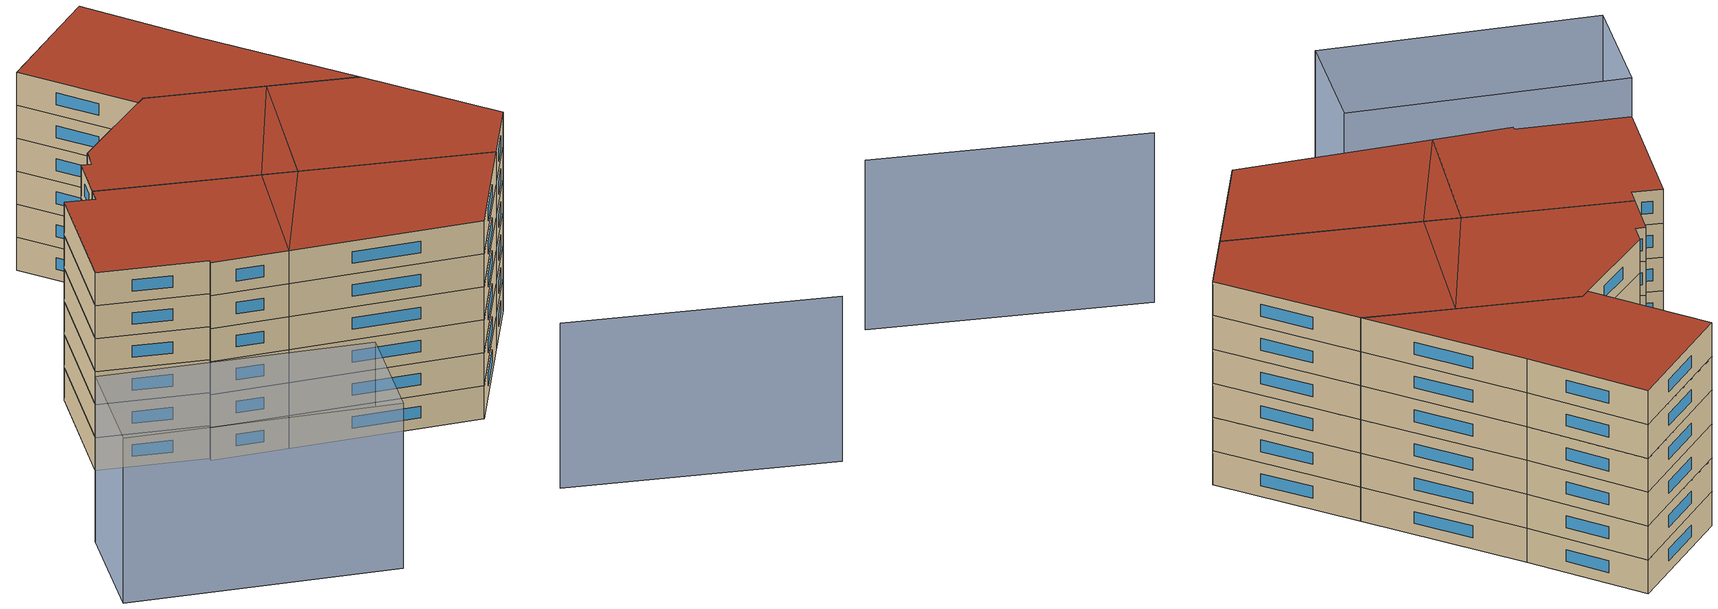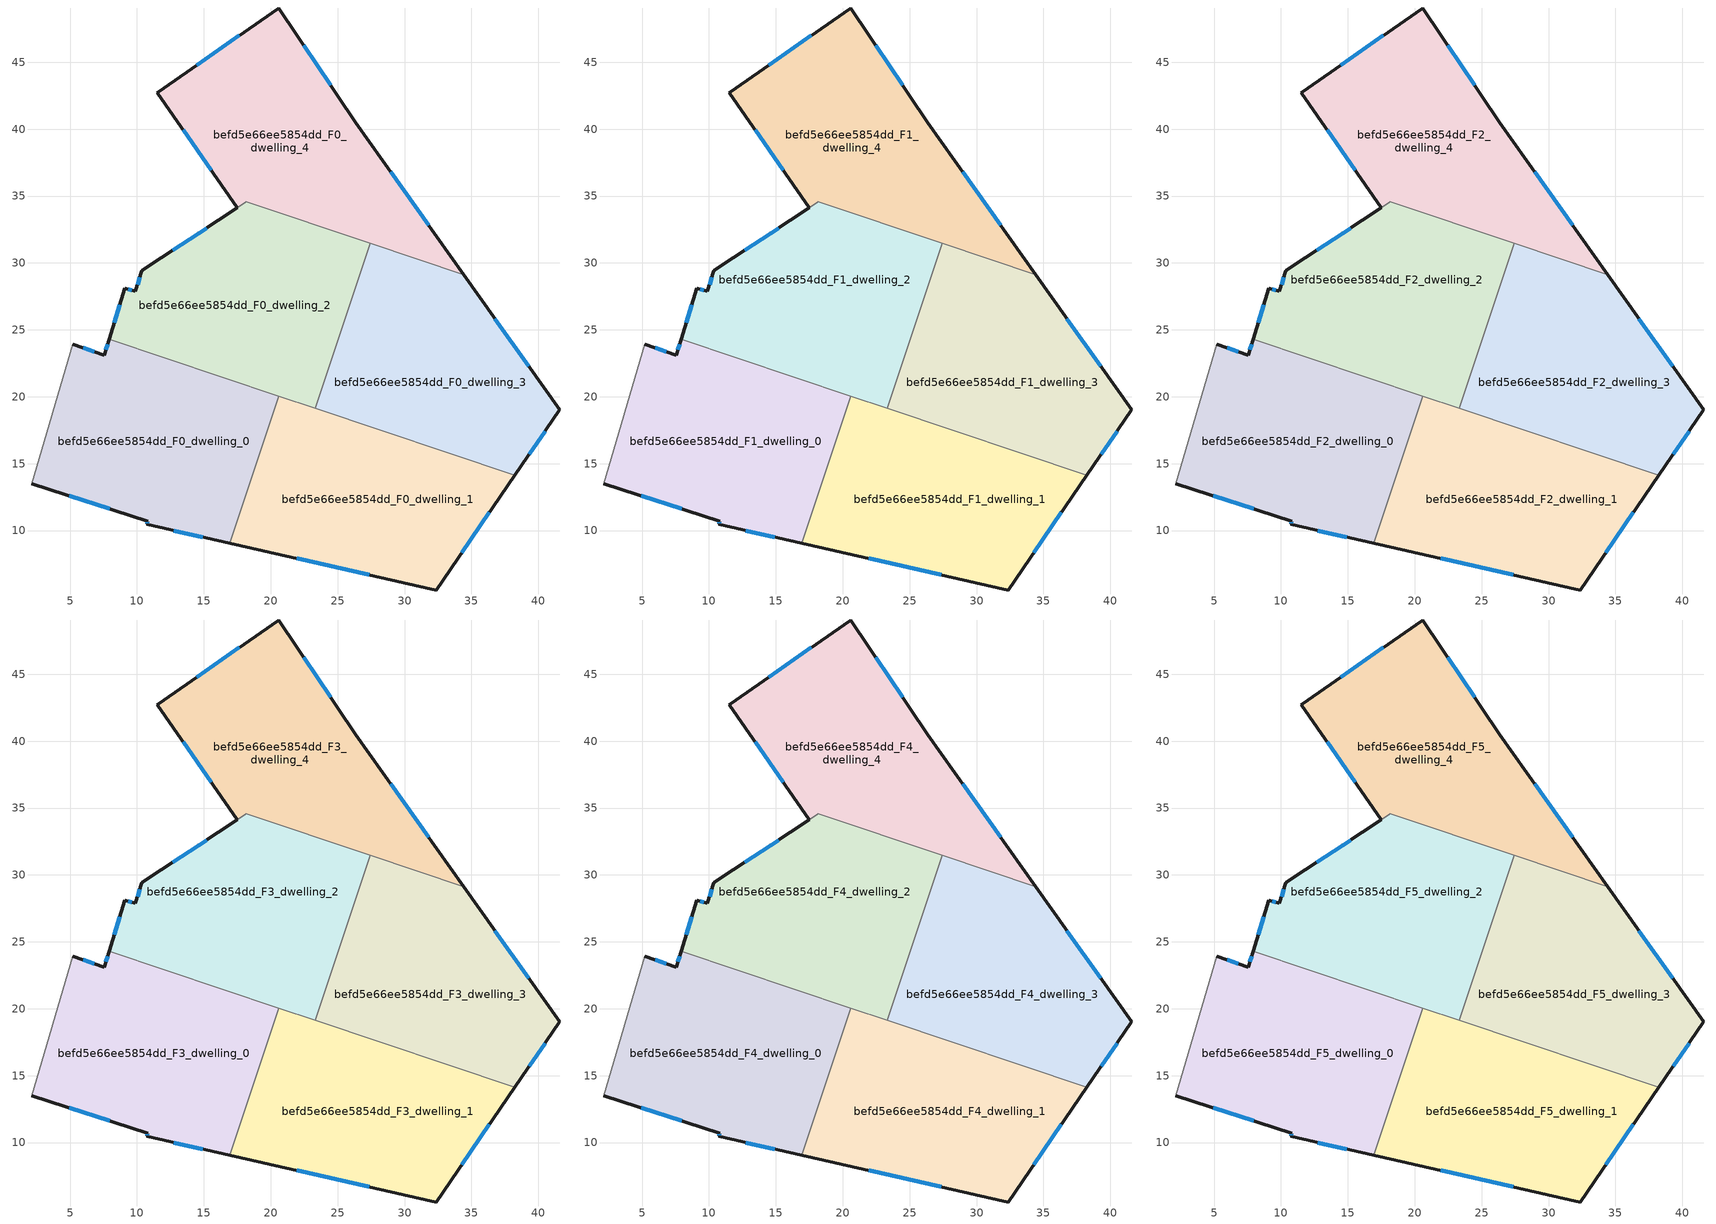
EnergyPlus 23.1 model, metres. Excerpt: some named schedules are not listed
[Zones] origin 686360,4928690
befd5e66ee5854dd_F0_dwelling_0
 floor ground (EU_floor_Construction): 20.6,20.05 16.92,9.06 10.74,10.46 10.79,10.71 2.14,13.5 5.22,23.91 7.56,23.12 7.92,24.3 z0
 wall outside (EU_wall_Construction): 2.14,13.5 10.79,10.71 10.74,10.46 16.92,9.06 / 7.92,24.3 7.56,23.12 5.22,23.91 z0:3
 wall adiabatic (EU_wall_Construction): 5.22,23.91 2.14,13.5 z0:3
 wall to befd5e66ee5854dd_F0_dwelling_2 (EU_wall_Construction): 20.6,20.05 7.92,24.3 z0:3
 wall to befd5e66ee5854dd_F0_dwelling_1 (EU_wall_Construction): 16.92,9.06 20.6,20.05 z0:3
 window (EU_Window_Construction): 12.74,10 14.92,9.51 / 10.77,10.63 10.75,10.54 / 4.94,12.59 7.98,11.61 / 6.8,23.38 5.97,23.65 / 7.8,23.91 7.67,23.5 z0.97:2.03
befd5e66ee5854dd_F0_dwelling_1
 floor ground (EU_floor_Construction): 23.33,19.14 16.92,9.06 20.6,20.05 z0; 38.25,14.14 32.36,5.56 16.92,9.06 23.33,19.14 z0
 wall outside (EU_wall_Construction): 16.92,9.06 32.36,5.56 38.25,14.14 z0:3
 wall to befd5e66ee5854dd_F0_dwelling_3 (EU_wall_Construction): 38.25,14.14 23.33,19.14 z0:3
 wall to befd5e66ee5854dd_F0_dwelling_2 (EU_wall_Construction): 23.33,19.14 20.6,20.05 z0:3
 window (EU_Window_Construction): 21.93,7.92 27.35,6.69 / 34.27,8.34 36.34,11.36 z0.97:2.03
befd5e66ee5854dd_F0_dwelling_2
 floor ground (EU_floor_Construction): 27.45,31.46 23.33,19.14 7.92,24.3 9.09,28.13 9.89,27.88 10.37,29.43 10.38,29.45 18.18,34.56 z0
 wall outside (EU_wall_Construction): 17.51,34.12 10.38,29.45 10.37,29.43 9.89,27.88 9.09,28.13 7.92,24.3 z0:3
 wall to befd5e66ee5854dd_F0_dwelling_3 (EU_wall_Construction): 23.33,19.14 27.45,31.46 z0:3
 wall to befd5e66ee5854dd_F0_dwelling_4 (EU_wall_Construction): 18.17,34.56 17.51,34.12 / 27.45,31.46 18.18,34.56 z0:3
 window (EU_Window_Construction): 8.71,26.89 8.3,25.54 / 9.63,27.96 9.35,28.05 / 10.21,28.93 10.04,28.38 / 15.2,32.61 12.69,30.96 z0.97:2.03
befd5e66ee5854dd_F0_dwelling_3
 floor ground (EU_floor_Construction): 34.42,29.12 41.6,19.02 41.57,18.99 38.25,14.14 23.33,19.14 27.45,31.46 z0
 wall outside (EU_wall_Construction): 38.25,14.14 41.57,18.99 41.6,19.02 34.42,29.12 z0:3
 wall to befd5e66ee5854dd_F0_dwelling_4 (EU_wall_Construction): 34.42,29.12 27.45,31.46 z0:3
 window (EU_Window_Construction): 39.33,15.71 40.5,17.42 / 39.27,22.29 36.75,25.85 z0.97:2.03
befd5e66ee5854dd_F0_dwelling_4
 floor ground (EU_floor_Construction): 26.35,40.5 34.42,29.12 18.17,34.57 17.51,34.13 11.52,42.73 20.61,49.06 z0
 wall outside (EU_wall_Construction): 34.42,29.12 26.35,40.5 20.61,49.06 11.52,42.73 17.51,34.13 z0:3
 window (EU_Window_Construction): 17.66,47.01 14.46,44.78 / 24.49,43.27 22.47,46.28 / 31.8,32.81 28.96,36.81 / 13.46,39.94 15.56,36.92 z0.97:2.03
befd5e66ee5854dd_F1_dwelling_0
 floor to befd5e66ee5854dd_F0_dwelling_0 (EU_floor_Construction): 20.6,20.05 16.92,9.06 10.74,10.46 10.79,10.71 2.14,13.5 5.22,23.91 7.56,23.12 7.92,24.3 z3
 wall outside (EU_wall_Construction): 2.14,13.5 10.79,10.71 10.74,10.46 16.92,9.06 / 7.92,24.3 7.56,23.12 5.22,23.91 z3:6
 wall adiabatic (EU_wall_Construction): 5.22,23.91 2.14,13.5 z3:6
 wall to befd5e66ee5854dd_F1_dwelling_2 (EU_wall_Construction): 20.6,20.05 7.92,24.3 z3:6
 wall to befd5e66ee5854dd_F1_dwelling_1 (EU_wall_Construction): 16.92,9.06 20.6,20.05 z3:6
 window (EU_Window_Construction): 12.74,10 14.92,9.51 / 10.77,10.63 10.75,10.54 / 4.94,12.59 7.98,11.61 / 6.8,23.38 5.97,23.65 / 7.8,23.91 7.67,23.5 z3.97:5.03
befd5e66ee5854dd_F1_dwelling_1
 floor to befd5e66ee5854dd_F0_dwelling_1 (EU_floor_Construction): 38.25,14.14 32.36,5.56 16.92,9.06 23.33,19.14 z3; 23.33,19.14 16.92,9.06 20.6,20.05 z3
 wall outside (EU_wall_Construction): 16.92,9.06 32.36,5.56 38.25,14.14 z3:6
 wall to befd5e66ee5854dd_F1_dwelling_3 (EU_wall_Construction): 38.25,14.14 23.33,19.14 z3:6
 wall to befd5e66ee5854dd_F1_dwelling_2 (EU_wall_Construction): 23.33,19.14 20.6,20.05 z3:6
 window (EU_Window_Construction): 21.93,7.92 27.35,6.69 / 34.27,8.34 36.34,11.36 z3.97:5.03
befd5e66ee5854dd_F1_dwelling_2
 floor to befd5e66ee5854dd_F0_dwelling_2 (EU_floor_Construction): 27.45,31.46 20.6,20.05 7.92,24.3 9.09,28.13 9.89,27.88 10.37,29.43 10.38,29.45 18.18,34.56 z3; 27.45,31.46 23.33,19.14 20.6,20.05 z3
 wall outside (EU_wall_Construction): 17.51,34.12 10.38,29.45 10.37,29.43 9.89,27.88 9.09,28.13 7.92,24.3 z3:6
 wall to befd5e66ee5854dd_F1_dwelling_3 (EU_wall_Construction): 23.33,19.14 27.45,31.46 z3:6
 wall to befd5e66ee5854dd_F1_dwelling_4 (EU_wall_Construction): 18.17,34.56 17.51,34.12 / 27.45,31.46 18.18,34.56 z3:6
 window (EU_Window_Construction): 8.71,26.89 8.3,25.54 / 9.63,27.96 9.35,28.05 / 10.21,28.93 10.04,28.38 / 15.2,32.61 12.69,30.96 z3.97:5.03
befd5e66ee5854dd_F1_dwelling_3
 floor to befd5e66ee5854dd_F0_dwelling_3 (EU_floor_Construction): 34.42,29.12 41.6,19.02 41.57,18.99 38.25,14.14 23.33,19.14 27.45,31.46 z3
 wall outside (EU_wall_Construction): 38.25,14.14 41.57,18.99 41.6,19.02 34.42,29.12 z3:6
 wall to befd5e66ee5854dd_F1_dwelling_4 (EU_wall_Construction): 34.42,29.12 27.45,31.46 z3:6
 window (EU_Window_Construction): 39.33,15.71 40.5,17.42 / 39.27,22.29 36.75,25.85 z3.97:5.03
befd5e66ee5854dd_F1_dwelling_4
 floor to befd5e66ee5854dd_F0_dwelling_4 (EU_floor_Construction): 26.35,40.5 34.42,29.12 18.17,34.57 17.51,34.13 11.52,42.73 20.61,49.06 z3
 wall outside (EU_wall_Construction): 34.42,29.12 26.35,40.5 20.61,49.06 11.52,42.73 17.51,34.13 z3:6
 window (EU_Window_Construction): 17.66,47.01 14.46,44.78 / 24.49,43.27 22.47,46.28 / 31.8,32.81 28.96,36.81 / 13.46,39.94 15.56,36.92 z3.97:5.03
befd5e66ee5854dd_F2_dwelling_0
 floor to befd5e66ee5854dd_F1_dwelling_0 (EU_floor_Construction): 20.6,20.05 16.92,9.06 10.74,10.46 10.79,10.71 2.14,13.5 5.22,23.91 7.56,23.12 7.92,24.3 z6
 wall outside (EU_wall_Construction): 2.14,13.5 10.79,10.71 10.74,10.46 16.92,9.06 / 7.92,24.3 7.56,23.12 5.22,23.91 z6:9
 wall adiabatic (EU_wall_Construction): 5.22,23.91 2.14,13.5 z6:9
 wall to befd5e66ee5854dd_F2_dwelling_2 (EU_wall_Construction): 20.6,20.05 7.92,24.3 z6:9
 wall to befd5e66ee5854dd_F2_dwelling_1 (EU_wall_Construction): 16.92,9.06 20.6,20.05 z6:9
 window (EU_Window_Construction): 12.74,10 14.92,9.51 / 10.77,10.63 10.75,10.54 / 4.94,12.59 7.98,11.61 / 6.8,23.38 5.97,23.65 / 7.8,23.91 7.67,23.5 z6.97:8.03
befd5e66ee5854dd_F2_dwelling_1
 floor to befd5e66ee5854dd_F1_dwelling_1 (EU_floor_Construction): 38.25,14.14 32.36,5.56 16.92,9.06 23.33,19.14 z6; 23.33,19.14 16.92,9.06 20.6,20.05 z6
 wall outside (EU_wall_Construction): 16.92,9.06 32.36,5.56 38.25,14.14 z6:9
 wall to befd5e66ee5854dd_F2_dwelling_3 (EU_wall_Construction): 38.25,14.14 23.33,19.14 z6:9
 wall to befd5e66ee5854dd_F2_dwelling_2 (EU_wall_Construction): 23.33,19.14 20.6,20.05 z6:9
 window (EU_Window_Construction): 21.93,7.92 27.35,6.69 / 34.27,8.34 36.34,11.36 z6.97:8.03
befd5e66ee5854dd_F2_dwelling_2
 floor to befd5e66ee5854dd_F1_dwelling_2 (EU_floor_Construction): 27.45,31.46 20.6,20.05 7.92,24.3 9.09,28.13 9.89,27.88 10.37,29.43 10.38,29.45 18.18,34.56 z6; 27.45,31.46 23.33,19.14 20.6,20.05 z6
 wall outside (EU_wall_Construction): 17.51,34.12 10.38,29.45 10.37,29.43 9.89,27.88 9.09,28.13 7.92,24.3 z6:9
 wall to befd5e66ee5854dd_F2_dwelling_3 (EU_wall_Construction): 23.33,19.14 27.45,31.46 z6:9
 wall to befd5e66ee5854dd_F2_dwelling_4 (EU_wall_Construction): 18.17,34.56 17.51,34.12 / 27.45,31.46 18.18,34.56 z6:9
 window (EU_Window_Construction): 8.71,26.89 8.3,25.54 / 9.63,27.96 9.35,28.05 / 10.21,28.93 10.04,28.38 / 15.2,32.61 12.69,30.96 z6.97:8.03
befd5e66ee5854dd_F2_dwelling_3
 floor to befd5e66ee5854dd_F1_dwelling_3 (EU_floor_Construction): 34.42,29.12 41.6,19.02 41.57,18.99 38.25,14.14 23.33,19.14 27.45,31.46 z6
 wall outside (EU_wall_Construction): 38.25,14.14 41.57,18.99 41.6,19.02 34.42,29.12 z6:9
 wall to befd5e66ee5854dd_F2_dwelling_4 (EU_wall_Construction): 34.42,29.12 27.45,31.46 z6:9
 window (EU_Window_Construction): 39.33,15.71 40.5,17.42 / 39.27,22.29 36.75,25.85 z6.97:8.03
befd5e66ee5854dd_F2_dwelling_4
 floor to befd5e66ee5854dd_F1_dwelling_4 (EU_floor_Construction): 26.35,40.5 34.42,29.12 18.17,34.57 17.51,34.13 11.52,42.73 20.61,49.06 z6
 wall outside (EU_wall_Construction): 34.42,29.12 26.35,40.5 20.61,49.06 11.52,42.73 17.51,34.13 z6:9
 window (EU_Window_Construction): 17.66,47.01 14.46,44.78 / 24.49,43.27 22.47,46.28 / 31.8,32.81 28.96,36.81 / 13.46,39.94 15.56,36.92 z6.97:8.03
befd5e66ee5854dd_F3_dwelling_0
 floor to befd5e66ee5854dd_F2_dwelling_0 (EU_floor_Construction): 20.6,20.05 16.92,9.06 10.74,10.46 10.79,10.71 2.14,13.5 5.22,23.91 7.56,23.12 7.92,24.3 z9
 wall outside (EU_wall_Construction): 2.14,13.5 10.79,10.71 10.74,10.46 16.92,9.06 / 7.92,24.3 7.56,23.12 5.22,23.91 z9:12
 wall adiabatic (EU_wall_Construction): 5.22,23.91 2.14,13.5 z9:12
 wall to befd5e66ee5854dd_F3_dwelling_2 (EU_wall_Construction): 20.6,20.05 7.92,24.3 z9:12
 wall to befd5e66ee5854dd_F3_dwelling_1 (EU_wall_Construction): 16.92,9.06 20.6,20.05 z9:12
 window (EU_Window_Construction): 12.74,10 14.92,9.51 / 10.77,10.63 10.75,10.54 / 4.94,12.59 7.98,11.61 / 6.8,23.38 5.97,23.65 / 7.8,23.91 7.67,23.5 z9.97:11.03
befd5e66ee5854dd_F3_dwelling_1
 floor to befd5e66ee5854dd_F2_dwelling_1 (EU_floor_Construction): 38.25,14.14 32.36,5.56 16.92,9.06 23.33,19.14 z9; 23.33,19.14 16.92,9.06 20.6,20.05 z9
 wall outside (EU_wall_Construction): 16.92,9.06 32.36,5.56 38.25,14.14 z9:12
 wall to befd5e66ee5854dd_F3_dwelling_3 (EU_wall_Construction): 38.25,14.14 23.33,19.14 z9:12
 wall to befd5e66ee5854dd_F3_dwelling_2 (EU_wall_Construction): 23.33,19.14 20.6,20.05 z9:12
 window (EU_Window_Construction): 21.93,7.92 27.35,6.69 / 34.27,8.34 36.34,11.36 z9.97:11.03
befd5e66ee5854dd_F3_dwelling_2
 floor to befd5e66ee5854dd_F2_dwelling_2 (EU_floor_Construction): 27.45,31.46 20.6,20.05 7.92,24.3 9.09,28.13 9.89,27.88 10.37,29.43 10.38,29.45 18.18,34.56 z9; 27.45,31.46 23.33,19.14 20.6,20.05 z9
 wall outside (EU_wall_Construction): 17.51,34.12 10.38,29.45 10.37,29.43 9.89,27.88 9.09,28.13 7.92,24.3 z9:12
 wall to befd5e66ee5854dd_F3_dwelling_3 (EU_wall_Construction): 23.33,19.14 27.45,31.46 z9:12
 wall to befd5e66ee5854dd_F3_dwelling_4 (EU_wall_Construction): 18.17,34.56 17.51,34.12 / 27.45,31.46 18.18,34.56 z9:12
 window (EU_Window_Construction): 8.71,26.89 8.3,25.54 / 9.63,27.96 9.35,28.05 / 10.21,28.93 10.04,28.38 / 15.2,32.61 12.69,30.96 z9.97:11.03
befd5e66ee5854dd_F3_dwelling_3
 floor to befd5e66ee5854dd_F2_dwelling_3 (EU_floor_Construction): 34.42,29.12 41.6,19.02 41.57,18.99 38.25,14.14 23.33,19.14 27.45,31.46 z9
 wall outside (EU_wall_Construction): 38.25,14.14 41.57,18.99 41.6,19.02 34.42,29.12 z9:12
 wall to befd5e66ee5854dd_F3_dwelling_4 (EU_wall_Construction): 34.42,29.12 27.45,31.46 z9:12
 window (EU_Window_Construction): 39.33,15.71 40.5,17.42 / 39.27,22.29 36.75,25.85 z9.97:11.03
befd5e66ee5854dd_F3_dwelling_4
 floor to befd5e66ee5854dd_F2_dwelling_4 (EU_floor_Construction): 26.35,40.5 34.42,29.12 18.17,34.57 17.51,34.13 11.52,42.73 20.61,49.06 z9
 wall outside (EU_wall_Construction): 34.42,29.12 26.35,40.5 20.61,49.06 11.52,42.73 17.51,34.13 z9:12
 window (EU_Window_Construction): 17.66,47.01 14.46,44.78 / 24.49,43.27 22.47,46.28 / 31.8,32.81 28.96,36.81 / 13.46,39.94 15.56,36.92 z9.97:11.03
befd5e66ee5854dd_F4_dwelling_0
 floor to befd5e66ee5854dd_F3_dwelling_0 (EU_floor_Construction): 20.6,20.05 16.92,9.06 10.74,10.46 10.79,10.71 2.14,13.5 5.22,23.91 7.56,23.12 7.92,24.3 z12
 wall outside (EU_wall_Construction): 2.14,13.5 10.79,10.71 10.74,10.46 16.92,9.06 / 7.92,24.3 7.56,23.12 5.22,23.91 z12:15
 wall adiabatic (EU_wall_Construction): 5.22,23.91 2.14,13.5 z12:15
 wall to befd5e66ee5854dd_F4_dwelling_2 (EU_wall_Construction): 20.6,20.05 7.92,24.3 z12:15
 wall to befd5e66ee5854dd_F4_dwelling_1 (EU_wall_Construction): 16.92,9.06 20.6,20.05 z12:15
 window (EU_Window_Construction): 12.74,10 14.92,9.51 / 10.77,10.63 10.75,10.54 / 4.94,12.59 7.98,11.61 / 6.8,23.38 5.97,23.65 / 7.8,23.91 7.67,23.5 z12.97:14.03
befd5e66ee5854dd_F4_dwelling_1
 floor to befd5e66ee5854dd_F3_dwelling_1 (EU_floor_Construction): 38.25,14.14 32.36,5.56 16.92,9.06 23.33,19.14 z12; 23.33,19.14 16.92,9.06 20.6,20.05 z12
 wall outside (EU_wall_Construction): 16.92,9.06 32.36,5.56 38.25,14.14 z12:15
 wall to befd5e66ee5854dd_F4_dwelling_3 (EU_wall_Construction): 38.25,14.14 23.33,19.14 z12:15
 wall to befd5e66ee5854dd_F4_dwelling_2 (EU_wall_Construction): 23.33,19.14 20.6,20.05 z12:15
 window (EU_Window_Construction): 21.93,7.92 27.35,6.69 / 34.27,8.34 36.34,11.36 z12.97:14.03
befd5e66ee5854dd_F4_dwelling_2
 floor to befd5e66ee5854dd_F3_dwelling_2 (EU_floor_Construction): 27.45,31.46 20.6,20.05 7.92,24.3 9.09,28.13 9.89,27.88 10.37,29.43 10.38,29.45 18.18,34.56 z12; 27.45,31.46 23.33,19.14 20.6,20.05 z12
 wall outside (EU_wall_Construction): 17.51,34.12 10.38,29.45 10.37,29.43 9.89,27.88 9.09,28.13 7.92,24.3 z12:15
 wall to befd5e66ee5854dd_F4_dwelling_3 (EU_wall_Construction): 23.33,19.14 27.45,31.46 z12:15
 wall to befd5e66ee5854dd_F4_dwelling_4 (EU_wall_Construction): 18.17,34.56 17.51,34.12 / 27.45,31.46 18.18,34.56 z12:15
 window (EU_Window_Construction): 8.71,26.89 8.3,25.54 / 9.63,27.96 9.35,28.05 / 10.21,28.93 10.04,28.38 / 15.2,32.61 12.69,30.96 z12.97:14.03
befd5e66ee5854dd_F4_dwelling_3
 floor to befd5e66ee5854dd_F3_dwelling_3 (EU_floor_Construction): 34.42,29.12 41.6,19.02 41.57,18.99 38.25,14.14 23.33,19.14 27.45,31.46 z12
 wall outside (EU_wall_Construction): 38.25,14.14 41.57,18.99 41.6,19.02 34.42,29.12 z12:15
 wall to befd5e66ee5854dd_F4_dwelling_4 (EU_wall_Construction): 34.42,29.12 27.45,31.46 z12:15
 window (EU_Window_Construction): 39.33,15.71 40.5,17.42 / 39.27,22.29 36.75,25.85 z12.97:14.03
befd5e66ee5854dd_F4_dwelling_4
 floor to befd5e66ee5854dd_F3_dwelling_4 (EU_floor_Construction): 26.35,40.5 34.42,29.12 18.17,34.57 17.51,34.13 11.52,42.73 20.61,49.06 z12
 wall outside (EU_wall_Construction): 34.42,29.12 26.35,40.5 20.61,49.06 11.52,42.73 17.51,34.13 z12:15
 window (EU_Window_Construction): 17.66,47.01 14.46,44.78 / 24.49,43.27 22.47,46.28 / 31.8,32.81 28.96,36.81 / 13.46,39.94 15.56,36.92 z12.97:14.03
befd5e66ee5854dd_F5_dwelling_0
 floor to befd5e66ee5854dd_F4_dwelling_0 (EU_floor_Construction): 20.6,20.05 16.92,9.06 10.74,10.46 10.79,10.71 2.14,13.5 5.22,23.91 7.56,23.12 7.92,24.3 z15
 wall outside (EU_wall_Construction): 2.14,13.5 10.79,10.71 10.74,10.46 16.92,9.06 / 7.92,24.3 7.56,23.12 5.22,23.91 z15:18
 wall adiabatic (EU_wall_Construction): 5.22,23.91 2.14,13.5 z15:18
 wall to befd5e66ee5854dd_F5_dwelling_2 (EU_wall_Construction): 20.6,20.05 7.92,24.3 z15:18
 wall to befd5e66ee5854dd_F5_dwelling_1 (EU_wall_Construction): 16.92,9.06 20.6,20.05 z15:18
 window (EU_Window_Construction): 12.74,10 14.92,9.51 / 10.77,10.63 10.75,10.54 / 4.94,12.59 7.98,11.61 / 6.8,23.38 5.97,23.65 / 7.8,23.91 7.67,23.5 z15.97:17.03
 roof outside (EU_roof_Construction): 16.92,9.06 20.6,20.05 7.92,24.3 7.56,23.12 5.22,23.91 2.14,13.5 10.79,10.71 10.74,10.46 z18
befd5e66ee5854dd_F5_dwelling_1
 floor to befd5e66ee5854dd_F4_dwelling_1 (EU_floor_Construction): 38.25,14.14 32.36,5.56 16.92,9.06 23.33,19.14 z15; 23.33,19.14 16.92,9.06 20.6,20.05 z15
 wall outside (EU_wall_Construction): 16.92,9.06 32.36,5.56 38.25,14.14 z15:18
 wall to befd5e66ee5854dd_F5_dwelling_3 (EU_wall_Construction): 38.25,14.14 23.33,19.14 z15:18
 wall to befd5e66ee5854dd_F5_dwelling_2 (EU_wall_Construction): 23.33,19.14 20.6,20.05 z15:18
 window (EU_Window_Construction): 21.93,7.92 27.35,6.69 / 34.27,8.34 36.34,11.36 z15.97:17.03
 roof outside (EU_roof_Construction): 16.92,9.06 23.33,19.14 20.6,20.05 z18; 32.36,5.56 38.25,14.14 23.33,19.14 16.92,9.06 z18
befd5e66ee5854dd_F5_dwelling_2
 floor to befd5e66ee5854dd_F4_dwelling_2 (EU_floor_Construction): 27.45,31.46 20.6,20.05 7.92,24.3 9.09,28.13 9.89,27.88 10.37,29.43 10.38,29.45 18.18,34.56 z15; 27.45,31.46 23.33,19.14 20.6,20.05 z15
 wall outside (EU_wall_Construction): 17.51,34.12 10.38,29.45 10.37,29.43 9.89,27.88 9.09,28.13 7.92,24.3 z15:18
 wall to befd5e66ee5854dd_F5_dwelling_3 (EU_wall_Construction): 23.33,19.14 27.45,31.46 z15:18
 wall to befd5e66ee5854dd_F5_dwelling_4 (EU_wall_Construction): 18.17,34.56 17.51,34.12 / 27.45,31.46 18.18,34.56 z15:18
 window (EU_Window_Construction): 8.71,26.89 8.3,25.54 / 9.63,27.96 9.35,28.05 / 10.21,28.93 10.04,28.38 / 15.2,32.61 12.69,30.96 z15.97:17.03
 roof outside (EU_roof_Construction): 20.6,20.05 27.45,31.46 18.18,34.56 10.38,29.45 10.37,29.43 9.89,27.88 9.09,28.13 7.92,24.3 z18; 23.33,19.14 27.45,31.46 20.6,20.05 z18
befd5e66ee5854dd_F5_dwelling_3
 floor to befd5e66ee5854dd_F4_dwelling_3 (EU_floor_Construction): 34.42,29.12 41.6,19.02 41.57,18.99 38.25,14.14 23.33,19.14 27.45,31.46 z15
 wall outside (EU_wall_Construction): 38.25,14.14 41.57,18.99 41.6,19.02 34.42,29.12 z15:18
 wall to befd5e66ee5854dd_F5_dwelling_4 (EU_wall_Construction): 34.42,29.12 27.45,31.46 z15:18
 window (EU_Window_Construction): 39.33,15.71 40.5,17.42 / 39.27,22.29 36.75,25.85 z15.97:17.03
 roof outside (EU_roof_Construction): 38.25,14.14 41.57,18.99 41.6,19.02 34.42,29.12 27.45,31.46 23.33,19.14 z18
befd5e66ee5854dd_F5_dwelling_4
 floor to befd5e66ee5854dd_F4_dwelling_4 (EU_floor_Construction): 26.35,40.5 34.42,29.12 18.17,34.57 17.51,34.13 11.52,42.73 20.61,49.06 z15
 wall outside (EU_wall_Construction): 34.42,29.12 26.35,40.5 20.61,49.06 11.52,42.73 17.51,34.13 z15:18
 window (EU_Window_Construction): 17.66,47.01 14.46,44.78 / 24.49,43.27 22.47,46.28 / 31.8,32.81 28.96,36.81 / 13.46,39.94 15.56,36.92 z15.97:17.03
 roof outside (EU_roof_Construction): 34.42,29.12 26.35,40.5 20.61,49.06 11.52,42.73 17.51,34.13 18.17,34.57 z18
shading: 32.45,-6.44 53.53,-13.62 / 18.48,-1.88 15.91,-10.97 / 15.91,-10.97 -5.64,-4.88 / -5.64,-4.88 -3.07,4.21 / -3.07,4.21 18.48,-1.88 z0:15
[Building]
EU S2 Campaign: North Axis=0; Terrain=City; Solar Distribution=FullExterior
[Site:Location]
Bologna: Latitude=44.5; Longitude=11.25; Time Zone=1; Elevation=37
[SizingPeriod:WeatherFileDays]
AnnualSizingPeriod: Begin Month=1; Begin Day of Month=1; End Month=12; End Day of Month=31; Day of Week for Start Day=Monday; Use Weather File Daylight Saving Period=No; Use Weather File Rain and Snow Indicators=No
[MATERIAL]
EU_InternalMass_Material: Roughness=MediumRough; Thickness=0.1; Conductivity=1; Density=1800; Specific Heat=900; Thermal Absorptance=0.9; Solar Absorptance=0.7; Visible Absorptance=0.7
[MATERIAL:NOMASS] Roughness=MediumRough; Thermal Absorptance=0.9; Solar Absorptance=0.7; Visible Absorptance=0.7
Name | Thermal Resistance
EU_wall_NoMass | 0.779417
EU_roof_NoMass | 0.435466
EU_floor_NoMass | 0.588222
[WINDOWMATERIAL:SIMPLEGLAZINGSYSTEM]
EU_Window_SimpleGlazing: UFactor=5.16242; Solar Heat Gain Coefficient=0.85; Visible Transmittance=0.85
[CONSTRUCTION]
EU_wall_Construction: EU_wall_NoMass
EU_roof_Construction: EU_roof_NoMass
EU_floor_Construction: EU_floor_NoMass
EU_InternalMass_Construction: EU_InternalMass_Material
EU_Window_Construction: EU_Window_SimpleGlazing
[ZONE] Type=1; Multiplier=1; Ceiling Height=autocalculate; Floor Area=autocalculate; Part of Total Floor Area=Yes
Name | Volume
befd5e66ee5854dd_F0_dwelling_0; befd5e66ee5854dd_F1_dwelling_0; befd5e66ee5854dd_F2_dwelling_0; befd5e66ee5854dd_F3_dwelling_0; befd5e66ee5854dd_F4_dwelling_0; befd5e66ee5854dd_F5_dwelling_0 | 553.108
befd5e66ee5854dd_F0_dwelling_1; befd5e66ee5854dd_F1_dwelling_1; befd5e66ee5854dd_F2_dwelling_1; befd5e66ee5854dd_F3_dwelling_1; befd5e66ee5854dd_F4_dwelling_1; befd5e66ee5854dd_F5_dwelling_1 | 553.143
befd5e66ee5854dd_F0_dwelling_2; befd5e66ee5854dd_F1_dwelling_2; befd5e66ee5854dd_F2_dwelling_2; befd5e66ee5854dd_F3_dwelling_2; befd5e66ee5854dd_F4_dwelling_2; befd5e66ee5854dd_F5_dwelling_2 | 551.816
befd5e66ee5854dd_F0_dwelling_3; befd5e66ee5854dd_F1_dwelling_3; befd5e66ee5854dd_F2_dwelling_3; befd5e66ee5854dd_F3_dwelling_3; befd5e66ee5854dd_F4_dwelling_3; befd5e66ee5854dd_F5_dwelling_3 | 553.135
befd5e66ee5854dd_F0_dwelling_4 | 554.365
befd5e66ee5854dd_F1_dwelling_4; befd5e66ee5854dd_F2_dwelling_4; befd5e66ee5854dd_F3_dwelling_4; befd5e66ee5854dd_F4_dwelling_4; befd5e66ee5854dd_F5_dwelling_4 | 554.364
[INTERNALMASS] Construction=EU_InternalMass_Construction
Name | Zone or ZoneList | Surface Area
befd5e66ee5854dd_F0_dwelling_0_EU_InternalMass | befd5e66ee5854dd_F0_dwelling_0 | 184.368
befd5e66ee5854dd_F0_dwelling_1_EU_InternalMass | befd5e66ee5854dd_F0_dwelling_1 | 184.385
befd5e66ee5854dd_F0_dwelling_2_EU_InternalMass | befd5e66ee5854dd_F0_dwelling_2 | 183.959
befd5e66ee5854dd_F0_dwelling_3_EU_InternalMass | befd5e66ee5854dd_F0_dwelling_3 | 184.38
befd5e66ee5854dd_F0_dwelling_4_EU_InternalMass | befd5e66ee5854dd_F0_dwelling_4 | 184.788
befd5e66ee5854dd_F1_dwelling_0_EU_InternalMass | befd5e66ee5854dd_F1_dwelling_0 | 184.368
befd5e66ee5854dd_F1_dwelling_1_EU_InternalMass | befd5e66ee5854dd_F1_dwelling_1 | 184.385
befd5e66ee5854dd_F1_dwelling_2_EU_InternalMass | befd5e66ee5854dd_F1_dwelling_2 | 183.959
befd5e66ee5854dd_F1_dwelling_3_EU_InternalMass | befd5e66ee5854dd_F1_dwelling_3 | 184.38
befd5e66ee5854dd_F1_dwelling_4_EU_InternalMass | befd5e66ee5854dd_F1_dwelling_4 | 184.788
befd5e66ee5854dd_F2_dwelling_0_EU_InternalMass | befd5e66ee5854dd_F2_dwelling_0 | 184.368
befd5e66ee5854dd_F2_dwelling_1_EU_InternalMass | befd5e66ee5854dd_F2_dwelling_1 | 184.385
befd5e66ee5854dd_F2_dwelling_2_EU_InternalMass | befd5e66ee5854dd_F2_dwelling_2 | 183.959
befd5e66ee5854dd_F2_dwelling_3_EU_InternalMass | befd5e66ee5854dd_F2_dwelling_3 | 184.38
befd5e66ee5854dd_F2_dwelling_4_EU_InternalMass | befd5e66ee5854dd_F2_dwelling_4 | 184.788
befd5e66ee5854dd_F3_dwelling_0_EU_InternalMass | befd5e66ee5854dd_F3_dwelling_0 | 184.368
befd5e66ee5854dd_F3_dwelling_1_EU_InternalMass | befd5e66ee5854dd_F3_dwelling_1 | 184.385
befd5e66ee5854dd_F3_dwelling_2_EU_InternalMass | befd5e66ee5854dd_F3_dwelling_2 | 183.959
befd5e66ee5854dd_F3_dwelling_3_EU_InternalMass | befd5e66ee5854dd_F3_dwelling_3 | 184.38
befd5e66ee5854dd_F3_dwelling_4_EU_InternalMass | befd5e66ee5854dd_F3_dwelling_4 | 184.788
befd5e66ee5854dd_F4_dwelling_0_EU_InternalMass | befd5e66ee5854dd_F4_dwelling_0 | 184.368
befd5e66ee5854dd_F4_dwelling_1_EU_InternalMass | befd5e66ee5854dd_F4_dwelling_1 | 184.385
befd5e66ee5854dd_F4_dwelling_2_EU_InternalMass | befd5e66ee5854dd_F4_dwelling_2 | 183.959
befd5e66ee5854dd_F4_dwelling_3_EU_InternalMass | befd5e66ee5854dd_F4_dwelling_3 | 184.38
befd5e66ee5854dd_F4_dwelling_4_EU_InternalMass | befd5e66ee5854dd_F4_dwelling_4 | 184.788
befd5e66ee5854dd_F5_dwelling_0_EU_InternalMass | befd5e66ee5854dd_F5_dwelling_0 | 184.368
befd5e66ee5854dd_F5_dwelling_1_EU_InternalMass | befd5e66ee5854dd_F5_dwelling_1 | 184.385
befd5e66ee5854dd_F5_dwelling_2_EU_InternalMass | befd5e66ee5854dd_F5_dwelling_2 | 183.959
befd5e66ee5854dd_F5_dwelling_3_EU_InternalMass | befd5e66ee5854dd_F5_dwelling_3 | 184.38
befd5e66ee5854dd_F5_dwelling_4_EU_InternalMass | befd5e66ee5854dd_F5_dwelling_4 | 184.788
[OTHEREQUIPMENT] Fuel Type=Electricity; Design Level Calculation Method=Watts/Area; Power per Zone Floor Area=1; Fraction Latent=0; Fraction Radiant=0; Fraction Lost=0; Carbon Dioxide Generation Rate=0; EndUse Subcategory=EU_Step8_InternalGains
Name | Zone or ZoneList or Space or SpaceList | Schedule
EU_Step8_InternalGain_befd5e66ee5854dd_F0_dwelling_0_f000 | befd5e66ee5854dd_F0_dwelling_0 | EU_Step8_GainSchedule_befd5e66ee5854dd_F0_dwelling_0_f000
EU_Step8_InternalGain_befd5e66ee5854dd_F0_dwelling_1_f000 | befd5e66ee5854dd_F0_dwelling_1 | EU_Step8_GainSchedule_befd5e66ee5854dd_F0_dwelling_1_f000
EU_Step8_InternalGain_befd5e66ee5854dd_F0_dwelling_2_f000 | befd5e66ee5854dd_F0_dwelling_2 | EU_Step8_GainSchedule_befd5e66ee5854dd_F0_dwelling_2_f000
EU_Step8_InternalGain_befd5e66ee5854dd_F0_dwelling_3_f000 | befd5e66ee5854dd_F0_dwelling_3 | EU_Step8_GainSchedule_befd5e66ee5854dd_F0_dwelling_3_f000
EU_Step8_InternalGain_befd5e66ee5854dd_F0_dwelling_4_f000 | befd5e66ee5854dd_F0_dwelling_4 | EU_Step8_GainSchedule_befd5e66ee5854dd_F0_dwelling_4_f000
EU_Step8_InternalGain_befd5e66ee5854dd_F1_dwelling_0_f000 | befd5e66ee5854dd_F1_dwelling_0 | EU_Step8_GainSchedule_befd5e66ee5854dd_F1_dwelling_0_f000
EU_Step8_InternalGain_befd5e66ee5854dd_F1_dwelling_1_f000 | befd5e66ee5854dd_F1_dwelling_1 | EU_Step8_GainSchedule_befd5e66ee5854dd_F1_dwelling_1_f000
EU_Step8_InternalGain_befd5e66ee5854dd_F1_dwelling_2_f000 | befd5e66ee5854dd_F1_dwelling_2 | EU_Step8_GainSchedule_befd5e66ee5854dd_F1_dwelling_2_f000
EU_Step8_InternalGain_befd5e66ee5854dd_F1_dwelling_3_f000 | befd5e66ee5854dd_F1_dwelling_3 | EU_Step8_GainSchedule_befd5e66ee5854dd_F1_dwelling_3_f000
EU_Step8_InternalGain_befd5e66ee5854dd_F1_dwelling_4_f000 | befd5e66ee5854dd_F1_dwelling_4 | EU_Step8_GainSchedule_befd5e66ee5854dd_F1_dwelling_4_f000
EU_Step8_InternalGain_befd5e66ee5854dd_F2_dwelling_0_f000 | befd5e66ee5854dd_F2_dwelling_0 | EU_Step8_GainSchedule_befd5e66ee5854dd_F2_dwelling_0_f000
EU_Step8_InternalGain_befd5e66ee5854dd_F2_dwelling_1_f000 | befd5e66ee5854dd_F2_dwelling_1 | EU_Step8_GainSchedule_befd5e66ee5854dd_F2_dwelling_1_f000
EU_Step8_InternalGain_befd5e66ee5854dd_F2_dwelling_2_f000 | befd5e66ee5854dd_F2_dwelling_2 | EU_Step8_GainSchedule_befd5e66ee5854dd_F2_dwelling_2_f000
EU_Step8_InternalGain_befd5e66ee5854dd_F2_dwelling_3_f000 | befd5e66ee5854dd_F2_dwelling_3 | EU_Step8_GainSchedule_befd5e66ee5854dd_F2_dwelling_3_f000
EU_Step8_InternalGain_befd5e66ee5854dd_F2_dwelling_4_f000 | befd5e66ee5854dd_F2_dwelling_4 | EU_Step8_GainSchedule_befd5e66ee5854dd_F2_dwelling_4_f000
EU_Step8_InternalGain_befd5e66ee5854dd_F3_dwelling_0_f000 | befd5e66ee5854dd_F3_dwelling_0 | EU_Step8_GainSchedule_befd5e66ee5854dd_F3_dwelling_0_f000
EU_Step8_InternalGain_befd5e66ee5854dd_F3_dwelling_1_f000 | befd5e66ee5854dd_F3_dwelling_1 | EU_Step8_GainSchedule_befd5e66ee5854dd_F3_dwelling_1_f000
EU_Step8_InternalGain_befd5e66ee5854dd_F3_dwelling_2_f000 | befd5e66ee5854dd_F3_dwelling_2 | EU_Step8_GainSchedule_befd5e66ee5854dd_F3_dwelling_2_f000
EU_Step8_InternalGain_befd5e66ee5854dd_F3_dwelling_3_f000 | befd5e66ee5854dd_F3_dwelling_3 | EU_Step8_GainSchedule_befd5e66ee5854dd_F3_dwelling_3_f000
EU_Step8_InternalGain_befd5e66ee5854dd_F3_dwelling_4_f000 | befd5e66ee5854dd_F3_dwelling_4 | EU_Step8_GainSchedule_befd5e66ee5854dd_F3_dwelling_4_f000
EU_Step8_InternalGain_befd5e66ee5854dd_F4_dwelling_0_f000 | befd5e66ee5854dd_F4_dwelling_0 | EU_Step8_GainSchedule_befd5e66ee5854dd_F4_dwelling_0_f000
EU_Step8_InternalGain_befd5e66ee5854dd_F4_dwelling_1_f000 | befd5e66ee5854dd_F4_dwelling_1 | EU_Step8_GainSchedule_befd5e66ee5854dd_F4_dwelling_1_f000
EU_Step8_InternalGain_befd5e66ee5854dd_F4_dwelling_2_f000 | befd5e66ee5854dd_F4_dwelling_2 | EU_Step8_GainSchedule_befd5e66ee5854dd_F4_dwelling_2_f000
EU_Step8_InternalGain_befd5e66ee5854dd_F4_dwelling_3_f000 | befd5e66ee5854dd_F4_dwelling_3 | EU_Step8_GainSchedule_befd5e66ee5854dd_F4_dwelling_3_f000
EU_Step8_InternalGain_befd5e66ee5854dd_F4_dwelling_4_f000 | befd5e66ee5854dd_F4_dwelling_4 | EU_Step8_GainSchedule_befd5e66ee5854dd_F4_dwelling_4_f000
EU_Step8_InternalGain_befd5e66ee5854dd_F5_dwelling_0_f000 | befd5e66ee5854dd_F5_dwelling_0 | EU_Step8_GainSchedule_befd5e66ee5854dd_F5_dwelling_0_f000
EU_Step8_InternalGain_befd5e66ee5854dd_F5_dwelling_1_f000 | befd5e66ee5854dd_F5_dwelling_1 | EU_Step8_GainSchedule_befd5e66ee5854dd_F5_dwelling_1_f000
EU_Step8_InternalGain_befd5e66ee5854dd_F5_dwelling_2_f000 | befd5e66ee5854dd_F5_dwelling_2 | EU_Step8_GainSchedule_befd5e66ee5854dd_F5_dwelling_2_f000
EU_Step8_InternalGain_befd5e66ee5854dd_F5_dwelling_3_f000 | befd5e66ee5854dd_F5_dwelling_3 | EU_Step8_GainSchedule_befd5e66ee5854dd_F5_dwelling_3_f000
EU_Step8_InternalGain_befd5e66ee5854dd_F5_dwelling_4_f000 | befd5e66ee5854dd_F5_dwelling_4 | EU_Step8_GainSchedule_befd5e66ee5854dd_F5_dwelling_4_f000
[ZONEVENTILATION:DESIGNFLOWRATE] Schedule=EU_AlwaysOn; Design Flow Rate Calculation Method=AirChanges/Hour; Air Changes per Hour=0.712058; Ventilation Type=Natural; Fan Pressure Rise=0; Fan Total Efficiency=1; Constant Term Coefficient=1; Temperature Term Coefficient=0; Velocity Term Coefficient=0; Velocity Squared Term Coefficient=0; Minimum Indoor Temperature=-100; Maximum Indoor Temperature=100; Delta Temperature=-100; Minimum Outdoor Temperature=-100; Maximum Outdoor Temperature=100; Maximum Wind Speed=40
Name | Zone or ZoneList or Space or SpaceList
EU_ConstantAir_befd5e66ee5854dd_F0_dwelling_0 | befd5e66ee5854dd_F0_dwelling_0
EU_ConstantAir_befd5e66ee5854dd_F0_dwelling_1 | befd5e66ee5854dd_F0_dwelling_1
EU_ConstantAir_befd5e66ee5854dd_F0_dwelling_2 | befd5e66ee5854dd_F0_dwelling_2
EU_ConstantAir_befd5e66ee5854dd_F0_dwelling_3 | befd5e66ee5854dd_F0_dwelling_3
EU_ConstantAir_befd5e66ee5854dd_F0_dwelling_4 | befd5e66ee5854dd_F0_dwelling_4
EU_ConstantAir_befd5e66ee5854dd_F1_dwelling_0 | befd5e66ee5854dd_F1_dwelling_0
EU_ConstantAir_befd5e66ee5854dd_F1_dwelling_1 | befd5e66ee5854dd_F1_dwelling_1
EU_ConstantAir_befd5e66ee5854dd_F1_dwelling_2 | befd5e66ee5854dd_F1_dwelling_2
EU_ConstantAir_befd5e66ee5854dd_F1_dwelling_3 | befd5e66ee5854dd_F1_dwelling_3
EU_ConstantAir_befd5e66ee5854dd_F1_dwelling_4 | befd5e66ee5854dd_F1_dwelling_4
EU_ConstantAir_befd5e66ee5854dd_F2_dwelling_0 | befd5e66ee5854dd_F2_dwelling_0
EU_ConstantAir_befd5e66ee5854dd_F2_dwelling_1 | befd5e66ee5854dd_F2_dwelling_1
EU_ConstantAir_befd5e66ee5854dd_F2_dwelling_2 | befd5e66ee5854dd_F2_dwelling_2
EU_ConstantAir_befd5e66ee5854dd_F2_dwelling_3 | befd5e66ee5854dd_F2_dwelling_3
EU_ConstantAir_befd5e66ee5854dd_F2_dwelling_4 | befd5e66ee5854dd_F2_dwelling_4
EU_ConstantAir_befd5e66ee5854dd_F3_dwelling_0 | befd5e66ee5854dd_F3_dwelling_0
EU_ConstantAir_befd5e66ee5854dd_F3_dwelling_1 | befd5e66ee5854dd_F3_dwelling_1
EU_ConstantAir_befd5e66ee5854dd_F3_dwelling_2 | befd5e66ee5854dd_F3_dwelling_2
EU_ConstantAir_befd5e66ee5854dd_F3_dwelling_3 | befd5e66ee5854dd_F3_dwelling_3
EU_ConstantAir_befd5e66ee5854dd_F3_dwelling_4 | befd5e66ee5854dd_F3_dwelling_4
EU_ConstantAir_befd5e66ee5854dd_F4_dwelling_0 | befd5e66ee5854dd_F4_dwelling_0
EU_ConstantAir_befd5e66ee5854dd_F4_dwelling_1 | befd5e66ee5854dd_F4_dwelling_1
EU_ConstantAir_befd5e66ee5854dd_F4_dwelling_2 | befd5e66ee5854dd_F4_dwelling_2
EU_ConstantAir_befd5e66ee5854dd_F4_dwelling_3 | befd5e66ee5854dd_F4_dwelling_3
EU_ConstantAir_befd5e66ee5854dd_F4_dwelling_4 | befd5e66ee5854dd_F4_dwelling_4
EU_ConstantAir_befd5e66ee5854dd_F5_dwelling_0 | befd5e66ee5854dd_F5_dwelling_0
EU_ConstantAir_befd5e66ee5854dd_F5_dwelling_1 | befd5e66ee5854dd_F5_dwelling_1
EU_ConstantAir_befd5e66ee5854dd_F5_dwelling_2 | befd5e66ee5854dd_F5_dwelling_2
EU_ConstantAir_befd5e66ee5854dd_F5_dwelling_3 | befd5e66ee5854dd_F5_dwelling_3
EU_ConstantAir_befd5e66ee5854dd_F5_dwelling_4 | befd5e66ee5854dd_F5_dwelling_4
[HVACTEMPLATE:THERMOSTAT] Constant Heating Setpoint=20; Constant Cooling Setpoint=50
EU_HeatOnly_befd5e66ee5854dd_F0_dwelling_0; EU_HeatOnly_befd5e66ee5854dd_F0_dwelling_1; EU_HeatOnly_befd5e66ee5854dd_F0_dwelling_2; EU_HeatOnly_befd5e66ee5854dd_F0_dwelling_3; EU_HeatOnly_befd5e66ee5854dd_F0_dwelling_4; EU_HeatOnly_befd5e66ee5854dd_F1_dwelling_0; EU_HeatOnly_befd5e66ee5854dd_F1_dwelling_1; EU_HeatOnly_befd5e66ee5854dd_F1_dwelling_2; EU_HeatOnly_befd5e66ee5854dd_F1_dwelling_3; EU_HeatOnly_befd5e66ee5854dd_F1_dwelling_4; EU_HeatOnly_befd5e66ee5854dd_F2_dwelling_0; EU_HeatOnly_befd5e66ee5854dd_F2_dwelling_1; EU_HeatOnly_befd5e66ee5854dd_F2_dwelling_2; EU_HeatOnly_befd5e66ee5854dd_F2_dwelling_3; EU_HeatOnly_befd5e66ee5854dd_F2_dwelling_4; EU_HeatOnly_befd5e66ee5854dd_F3_dwelling_0; EU_HeatOnly_befd5e66ee5854dd_F3_dwelling_1; EU_HeatOnly_befd5e66ee5854dd_F3_dwelling_2; EU_HeatOnly_befd5e66ee5854dd_F3_dwelling_3; EU_HeatOnly_befd5e66ee5854dd_F3_dwelling_4; EU_HeatOnly_befd5e66ee5854dd_F4_dwelling_0; EU_HeatOnly_befd5e66ee5854dd_F4_dwelling_1; EU_HeatOnly_befd5e66ee5854dd_F4_dwelling_2; EU_HeatOnly_befd5e66ee5854dd_F4_dwelling_3; EU_HeatOnly_befd5e66ee5854dd_F4_dwelling_4; EU_HeatOnly_befd5e66ee5854dd_F5_dwelling_0; EU_HeatOnly_befd5e66ee5854dd_F5_dwelling_1; EU_HeatOnly_befd5e66ee5854dd_F5_dwelling_2; EU_HeatOnly_befd5e66ee5854dd_F5_dwelling_3; EU_HeatOnly_befd5e66ee5854dd_F5_dwelling_4
[HVACTEMPLATE:ZONE:IDEALLOADSAIRSYSTEM] System Availability Schedule=EU_AlwaysOn; Maximum Heating Supply Air Temperature=50; Minimum Cooling Supply Air Temperature=13; Maximum Heating Supply Air Humidity Ratio=0.0156; Minimum Cooling Supply Air Humidity Ratio=0.0077; Heating Limit=NoLimit; Cooling Limit=NoLimit; Heating Availability Schedule=EU_AlwaysOn; Cooling Availability Schedule=EU_CoolingOff; Dehumidification Control Type=ConstantSensibleHeatRatio; Cooling Sensible Heat Ratio=0.7; Dehumidification Setpoint=60; Humidification Control Type=None; Humidification Setpoint=30; Outdoor Air Method=None; Outdoor Air Flow Rate per Person=0.00944; Outdoor Air Flow Rate per Zone Floor Area=0; Outdoor Air Flow Rate per Zone=0; Demand Controlled Ventilation Type=None; Outdoor Air Economizer Type=NoEconomizer; Heat Recovery Type=None; Sensible Heat Recovery Effectiveness=0.7; Latent Heat Recovery Effectiveness=0.65
Name | Template Thermostat
befd5e66ee5854dd_F0_dwelling_0 | EU_HeatOnly_befd5e66ee5854dd_F0_dwelling_0
befd5e66ee5854dd_F0_dwelling_1 | EU_HeatOnly_befd5e66ee5854dd_F0_dwelling_1
befd5e66ee5854dd_F0_dwelling_2 | EU_HeatOnly_befd5e66ee5854dd_F0_dwelling_2
befd5e66ee5854dd_F0_dwelling_3 | EU_HeatOnly_befd5e66ee5854dd_F0_dwelling_3
befd5e66ee5854dd_F0_dwelling_4 | EU_HeatOnly_befd5e66ee5854dd_F0_dwelling_4
befd5e66ee5854dd_F1_dwelling_0 | EU_HeatOnly_befd5e66ee5854dd_F1_dwelling_0
befd5e66ee5854dd_F1_dwelling_1 | EU_HeatOnly_befd5e66ee5854dd_F1_dwelling_1
befd5e66ee5854dd_F1_dwelling_2 | EU_HeatOnly_befd5e66ee5854dd_F1_dwelling_2
befd5e66ee5854dd_F1_dwelling_3 | EU_HeatOnly_befd5e66ee5854dd_F1_dwelling_3
befd5e66ee5854dd_F1_dwelling_4 | EU_HeatOnly_befd5e66ee5854dd_F1_dwelling_4
befd5e66ee5854dd_F2_dwelling_0 | EU_HeatOnly_befd5e66ee5854dd_F2_dwelling_0
befd5e66ee5854dd_F2_dwelling_1 | EU_HeatOnly_befd5e66ee5854dd_F2_dwelling_1
befd5e66ee5854dd_F2_dwelling_2 | EU_HeatOnly_befd5e66ee5854dd_F2_dwelling_2
befd5e66ee5854dd_F2_dwelling_3 | EU_HeatOnly_befd5e66ee5854dd_F2_dwelling_3
befd5e66ee5854dd_F2_dwelling_4 | EU_HeatOnly_befd5e66ee5854dd_F2_dwelling_4
befd5e66ee5854dd_F3_dwelling_0 | EU_HeatOnly_befd5e66ee5854dd_F3_dwelling_0
befd5e66ee5854dd_F3_dwelling_1 | EU_HeatOnly_befd5e66ee5854dd_F3_dwelling_1
befd5e66ee5854dd_F3_dwelling_2 | EU_HeatOnly_befd5e66ee5854dd_F3_dwelling_2
befd5e66ee5854dd_F3_dwelling_3 | EU_HeatOnly_befd5e66ee5854dd_F3_dwelling_3
befd5e66ee5854dd_F3_dwelling_4 | EU_HeatOnly_befd5e66ee5854dd_F3_dwelling_4
befd5e66ee5854dd_F4_dwelling_0 | EU_HeatOnly_befd5e66ee5854dd_F4_dwelling_0
befd5e66ee5854dd_F4_dwelling_1 | EU_HeatOnly_befd5e66ee5854dd_F4_dwelling_1
befd5e66ee5854dd_F4_dwelling_2 | EU_HeatOnly_befd5e66ee5854dd_F4_dwelling_2
befd5e66ee5854dd_F4_dwelling_3 | EU_HeatOnly_befd5e66ee5854dd_F4_dwelling_3
befd5e66ee5854dd_F4_dwelling_4 | EU_HeatOnly_befd5e66ee5854dd_F4_dwelling_4
befd5e66ee5854dd_F5_dwelling_0 | EU_HeatOnly_befd5e66ee5854dd_F5_dwelling_0
befd5e66ee5854dd_F5_dwelling_1 | EU_HeatOnly_befd5e66ee5854dd_F5_dwelling_1
befd5e66ee5854dd_F5_dwelling_2 | EU_HeatOnly_befd5e66ee5854dd_F5_dwelling_2
befd5e66ee5854dd_F5_dwelling_3 | EU_HeatOnly_befd5e66ee5854dd_F5_dwelling_3
befd5e66ee5854dd_F5_dwelling_4 | EU_HeatOnly_befd5e66ee5854dd_F5_dwelling_4
[SIZING:ZONE] Zone Cooling Design Supply Air Temperature Input Method=SupplyAirTemperature; Zone Cooling Design Supply Air Temperature=13; Zone Heating Design Supply Air Temperature Input Method=SupplyAirTemperature; Zone Heating Design Supply Air Temperature=50; Zone Cooling Design Supply Air Humidity Ratio=0.008; Zone Heating Design Supply Air Humidity Ratio=0.008; Cooling Design Air Flow Method=DesignDay; Cooling Design Air Flow Rate=0; Cooling Minimum Air Flow per Zone Floor Area=0.000762; Cooling Minimum Air Flow=0; Cooling Minimum Air Flow Fraction=0.2; Heating Design Air Flow Method=DesignDay; Heating Design Air Flow Rate=0; Heating Maximum Air Flow per Zone Floor Area=0.002032; Heating Maximum Air Flow=0.141576; Heating Maximum Air Flow Fraction=0.3; Account for Dedicated Outdoor Air System=No; Dedicated Outdoor Air System Control Strategy=NeutralSupplyAir; Dedicated Outdoor Air Low Setpoint Temperature for Design=autosize; Dedicated Outdoor Air High Setpoint Temperature for Design=autosize; Zone Load Sizing Method=Sensible Load Only No Latent Load; Zone Latent Cooling Design Supply Air Humidity Ratio Input Method=HumidityRatioDifference; Zone Cooling Design Supply Air Humidity Ratio Difference=0.005; Zone Latent Heating Design Supply Air Humidity Ratio Input Method=HumidityRatioDifference; Zone Humidification Design Supply Air Humidity Ratio Difference=0.005
befd5e66ee5854dd_F0_dwelling_0; befd5e66ee5854dd_F0_dwelling_1; befd5e66ee5854dd_F0_dwelling_2; befd5e66ee5854dd_F0_dwelling_3; befd5e66ee5854dd_F0_dwelling_4; befd5e66ee5854dd_F1_dwelling_0; befd5e66ee5854dd_F1_dwelling_1; befd5e66ee5854dd_F1_dwelling_2; befd5e66ee5854dd_F1_dwelling_3; befd5e66ee5854dd_F1_dwelling_4; befd5e66ee5854dd_F2_dwelling_0; befd5e66ee5854dd_F2_dwelling_1; befd5e66ee5854dd_F2_dwelling_2; befd5e66ee5854dd_F2_dwelling_3; befd5e66ee5854dd_F2_dwelling_4; befd5e66ee5854dd_F3_dwelling_0; befd5e66ee5854dd_F3_dwelling_1; befd5e66ee5854dd_F3_dwelling_2; befd5e66ee5854dd_F3_dwelling_3; befd5e66ee5854dd_F3_dwelling_4; befd5e66ee5854dd_F4_dwelling_0; befd5e66ee5854dd_F4_dwelling_1; befd5e66ee5854dd_F4_dwelling_2; befd5e66ee5854dd_F4_dwelling_3; befd5e66ee5854dd_F4_dwelling_4; befd5e66ee5854dd_F5_dwelling_0; befd5e66ee5854dd_F5_dwelling_1; befd5e66ee5854dd_F5_dwelling_2; befd5e66ee5854dd_F5_dwelling_3; befd5e66ee5854dd_F5_dwelling_4
[SCHEDULE:FILE] Column Number=1; Rows to Skip at Top=0; Number of Hours of Data=8760; Column Separator=Comma; Interpolate to Timestep=No; Minutes per Item=60; Adjust Schedule for Daylight Savings=Yes
Name | File
EU_Step8_GainSchedule_befd5e66ee5854dd_F0_dwelling_0_f000 | ../../schedules/befd5e66ee5854dd/befd5e66ee5854dd_F0_dwelling_0_f000_gain.csv
EU_Step8_GainSchedule_befd5e66ee5854dd_F0_dwelling_1_f000 | ../../schedules/befd5e66ee5854dd/befd5e66ee5854dd_F0_dwelling_1_f000_gain.csv
EU_Step8_GainSchedule_befd5e66ee5854dd_F0_dwelling_2_f000 | ../../schedules/befd5e66ee5854dd/befd5e66ee5854dd_F0_dwelling_2_f000_gain.csv
EU_Step8_GainSchedule_befd5e66ee5854dd_F0_dwelling_3_f000 | ../../schedules/befd5e66ee5854dd/befd5e66ee5854dd_F0_dwelling_3_f000_gain.csv
EU_Step8_GainSchedule_befd5e66ee5854dd_F0_dwelling_4_f000 | ../../schedules/befd5e66ee5854dd/befd5e66ee5854dd_F0_dwelling_4_f000_gain.csv
EU_Step8_GainSchedule_befd5e66ee5854dd_F1_dwelling_0_f000 | ../../schedules/befd5e66ee5854dd/befd5e66ee5854dd_F1_dwelling_0_f000_gain.csv
EU_Step8_GainSchedule_befd5e66ee5854dd_F1_dwelling_1_f000 | ../../schedules/befd5e66ee5854dd/befd5e66ee5854dd_F1_dwelling_1_f000_gain.csv
EU_Step8_GainSchedule_befd5e66ee5854dd_F1_dwelling_2_f000 | ../../schedules/befd5e66ee5854dd/befd5e66ee5854dd_F1_dwelling_2_f000_gain.csv
EU_Step8_GainSchedule_befd5e66ee5854dd_F1_dwelling_3_f000 | ../../schedules/befd5e66ee5854dd/befd5e66ee5854dd_F1_dwelling_3_f000_gain.csv
EU_Step8_GainSchedule_befd5e66ee5854dd_F1_dwelling_4_f000 | ../../schedules/befd5e66ee5854dd/befd5e66ee5854dd_F1_dwelling_4_f000_gain.csv
EU_Step8_GainSchedule_befd5e66ee5854dd_F2_dwelling_0_f000 | ../../schedules/befd5e66ee5854dd/befd5e66ee5854dd_F2_dwelling_0_f000_gain.csv
EU_Step8_GainSchedule_befd5e66ee5854dd_F2_dwelling_1_f000 | ../../schedules/befd5e66ee5854dd/befd5e66ee5854dd_F2_dwelling_1_f000_gain.csv
EU_Step8_GainSchedule_befd5e66ee5854dd_F2_dwelling_2_f000 | ../../schedules/befd5e66ee5854dd/befd5e66ee5854dd_F2_dwelling_2_f000_gain.csv
EU_Step8_GainSchedule_befd5e66ee5854dd_F2_dwelling_3_f000 | ../../schedules/befd5e66ee5854dd/befd5e66ee5854dd_F2_dwelling_3_f000_gain.csv
EU_Step8_GainSchedule_befd5e66ee5854dd_F2_dwelling_4_f000 | ../../schedules/befd5e66ee5854dd/befd5e66ee5854dd_F2_dwelling_4_f000_gain.csv
EU_Step8_GainSchedule_befd5e66ee5854dd_F3_dwelling_0_f000 | ../../schedules/befd5e66ee5854dd/befd5e66ee5854dd_F3_dwelling_0_f000_gain.csv
EU_Step8_GainSchedule_befd5e66ee5854dd_F3_dwelling_1_f000 | ../../schedules/befd5e66ee5854dd/befd5e66ee5854dd_F3_dwelling_1_f000_gain.csv
EU_Step8_GainSchedule_befd5e66ee5854dd_F3_dwelling_2_f000 | ../../schedules/befd5e66ee5854dd/befd5e66ee5854dd_F3_dwelling_2_f000_gain.csv
EU_Step8_GainSchedule_befd5e66ee5854dd_F3_dwelling_3_f000 | ../../schedules/befd5e66ee5854dd/befd5e66ee5854dd_F3_dwelling_3_f000_gain.csv
EU_Step8_GainSchedule_befd5e66ee5854dd_F3_dwelling_4_f000 | ../../schedules/befd5e66ee5854dd/befd5e66ee5854dd_F3_dwelling_4_f000_gain.csv
EU_Step8_GainSchedule_befd5e66ee5854dd_F4_dwelling_0_f000 | ../../schedules/befd5e66ee5854dd/befd5e66ee5854dd_F4_dwelling_0_f000_gain.csv
EU_Step8_GainSchedule_befd5e66ee5854dd_F4_dwelling_1_f000 | ../../schedules/befd5e66ee5854dd/befd5e66ee5854dd_F4_dwelling_1_f000_gain.csv
EU_Step8_GainSchedule_befd5e66ee5854dd_F4_dwelling_2_f000 | ../../schedules/befd5e66ee5854dd/befd5e66ee5854dd_F4_dwelling_2_f000_gain.csv
EU_Step8_GainSchedule_befd5e66ee5854dd_F4_dwelling_3_f000 | ../../schedules/befd5e66ee5854dd/befd5e66ee5854dd_F4_dwelling_3_f000_gain.csv
EU_Step8_GainSchedule_befd5e66ee5854dd_F4_dwelling_4_f000 | ../../schedules/befd5e66ee5854dd/befd5e66ee5854dd_F4_dwelling_4_f000_gain.csv
EU_Step8_GainSchedule_befd5e66ee5854dd_F5_dwelling_0_f000 | ../../schedules/befd5e66ee5854dd/befd5e66ee5854dd_F5_dwelling_0_f000_gain.csv
